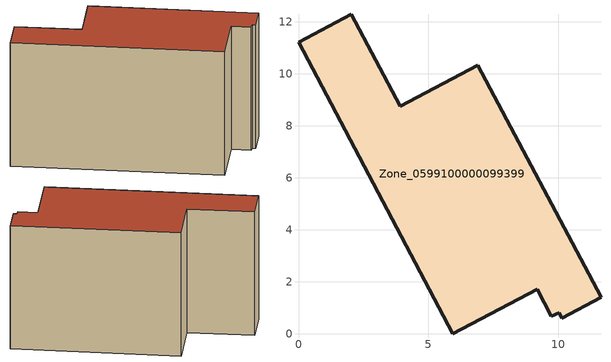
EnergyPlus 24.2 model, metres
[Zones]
Zone_0599100000099399
 floor ground (C_G): 3.92,8.76 6.9,10.34 11.64,1.41 10.12,0.61 10.03,0.81 9.73,0.67 9.18,1.72 5.94,0 0,11.22 2.03,12.3 z0
 wall outside (C_F): 2.03,12.3 0,11.22 5.94,0 9.18,1.72 9.73,0.67 10.03,0.81 10.12,0.61 11.64,1.41 6.9,10.34 3.92,8.76 2.03,12.3 z0:7.96
 roof outside (C_R): 9.18,1.72 9.73,0.67 10.03,0.81 10.12,0.61 11.64,1.41 6.9,10.34 3.92,8.76 2.03,12.3 0,11.22 5.94,0 z7.96
[BUILDING]
Pand.0599100000099399: North Axis=0; Terrain=City; Loads Convergence Tolerance Value=0.04; Temperature Convergence Tolerance Value=0.4; Solar Distribution=FullExterior; Maximum Number of Warmup Days=25; Minimum Number of Warmup Days=1
[Site:Location]
Rotterdam.The.Hague.AP_ZH_NLD Design_Conditions: Latitude=51.96; Longitude=4.45; Time Zone=1; Elevation=-4.5
[SITE:GROUNDTEMPERATURE:BUILDINGSURFACE]
18, 18, 18, 18, 18, 18, 18, 18, 18, 18, 18, 18
[MATERIAL] Thermal Absorptance=0.9; Solar Absorptance=0.7; Visible Absorptance=0.7
Name | Roughness | Thickness | Conductivity | Density | Specific Heat
G.TC.1975-1991 | MediumSmooth | 0.15 | 0.288461 | 540 | 1210
F.TC.1975-1991 | Rough | 0.3 | 0.230769 | 1920 | 840
R.TC.1975-1991 | MediumRough | 0.2 | 0.153846 | 1500 | 1000
[CONSTRUCTION]
C_G: G.TC.1975-1991
C_F: F.TC.1975-1991
C_R: R.TC.1975-1991
[ZONE]
Zone_0599100000099399: Type=1; Multiplier=1; Ceiling Height=Autocalculate; Volume=Autocalculate; Floor Area=autocalculate; Part of Total Floor Area=Yes
[ZONEINFILTRATION:DESIGNFLOWRATE]
Infil_Zone_0599100000099399: Zone or ZoneList or Space or SpaceList=Zone_0599100000099399; Schedule=AlwaysOn; Design Flow Rate Calculation Method=Flow/Area; Flow Rate per Floor Area=0.003; Constant Term Coefficient=1; Temperature Term Coefficient=0; Velocity Term Coefficient=0; Velocity Squared Term Coefficient=0
[HVACTEMPLATE:ZONE:IDEALLOADSAIRSYSTEM]
Zone_0599100000099399: Maximum Heating Supply Air Temperature=50; Minimum Cooling Supply Air Temperature=13; Maximum Heating Supply Air Humidity Ratio=0.0156; Minimum Cooling Supply Air Humidity Ratio=0.0077; Heating Limit=NoLimit; Cooling Limit=NoLimit; Dehumidification Control Type=ConstantSensibleHeatRatio; Cooling Sensible Heat Ratio=0.7; Dehumidification Setpoint=60; Humidification Control Type=None; Humidification Setpoint=30; Outdoor Air Method=None; Outdoor Air Flow Rate per Person=0.00944; Outdoor Air Flow Rate per Zone Floor Area=0; Outdoor Air Flow Rate per Zone=0; Demand Controlled Ventilation Type=None; Outdoor Air Economizer Type=NoEconomizer; Heat Recovery Type=None; Sensible Heat Recovery Effectiveness=0.7; Latent Heat Recovery Effectiveness=0.65
[ZONECONTROL:THERMOSTAT]
ThermostatControl_Zone_0599100000099399: Zone or ZoneList=Zone_0599100000099399; Control Type Schedule=DualSetpointControlType; Control 1=Thermostat_Zone_0599100000099399; Temperature Difference Between Cutout And Setpoint=0
[THERMOSTATSETPOINT:DUALSETPOINT]
Thermostat_Zone_0599100000099399: Heating Setpoint Temperature Schedule=HeatingSetpoint_Zone_0599100000099399; Cooling Setpoint Temperature Schedule=CoolingSetpoint_Zone_0599100000099399
[SCHEDULE:COMPACT]
HeatingSetpoint_Zone_0599100000099399: Through: 12/31, For: AllDays, Until: 24:00, 21
CoolingSetpoint_Zone_0599100000099399: Through: 12/31, For: AllDays, Until: 24:00, 24
DualSetpointControlType: Through: 12/31, For: AllDays, Until: 24:00, 4
AlwaysOn: Through: 12/31, For: AllDays, Until: 24:00, 1
